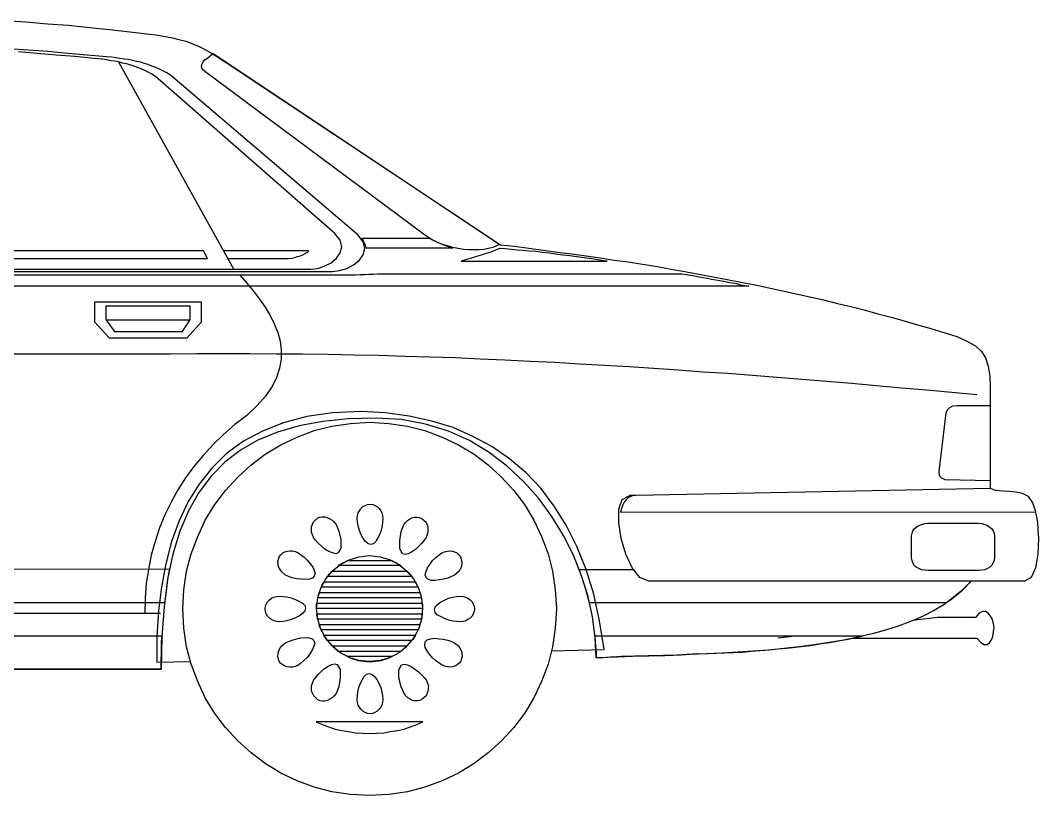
# Model space of a CAD drawing. Extents: x 81.2 to 102.2, y 189 to 198.5.
# Drawn here: x 88.223 to 90.055, y 189.036 to 190.432 of the extents above; entities that cross this region are included whole.
import ezdxf

# ---------------------------------------------------------------- set-up
doc = ezdxf.new("R2010")
doc.units = 0
doc.layers.get('0').update_dxf_attribs({"linetype": 'CONTINUOUS'})

msp = doc.modelspace()

# ---------------------------------------------------------------- linework, layer by layer
for p, q in [((88.194, 190.4316), (88.2324, 190.4289)), ((88.2324, 190.4289), (88.2715, 190.4254)), ((88.2715, 190.4254), (88.3092, 190.4227)), ((88.3092, 190.4227), (88.347, 190.4186)), ((88.347, 190.4186), (88.3833, 190.4152)), ((88.3833, 190.4152), (88.4197, 190.4111)), ((88.4197, 190.4111), (88.4554, 190.4069)), ((88.4554, 190.4069), (88.467, 190.4055)), ((88.467, 190.4055), (88.4773, 190.4035)), ((88.4773, 190.4035), (88.4869, 190.4021)), ((88.4869, 190.4021), (88.4965, 190.4001)), ((88.4965, 190.4001), (88.5048, 190.398)), ((88.5048, 190.398), (88.513, 190.396)), ((88.513, 190.396), (88.5205, 190.3939)), ((88.5205, 190.3939), (88.5288, 190.3912)), ((88.5288, 190.3912), (88.5356, 190.3884)), ((88.5356, 190.3884), (88.5432, 190.385)), ((88.5432, 190.385), (88.5507, 190.3815)), ((88.5507, 190.3815), (88.5583, 190.3774)), ((88.2365, 190.3781), (88.2015, 190.3802)), ((88.253, 190.3719), (88.2194, 190.3747)), ((88.2722, 190.3754), (88.2365, 190.3781)), ((88.2873, 190.3692), (88.253, 190.3719)), ((88.3079, 190.3719), (88.2722, 190.3754)), ((88.3209, 190.3665), (88.2873, 190.3692)), ((88.3429, 190.3692), (88.3079, 190.3719)), ((88.3552, 190.363), (88.3209, 190.3665)), ((88.3785, 190.3658), (88.3429, 190.3692)), ((88.3628, 190.3623), (88.3552, 190.363)), ((88.3868, 190.3651), (88.3785, 190.3658)), ((88.3943, 190.3644), (88.3868, 190.3651)), ((88.4018, 190.363), (88.3943, 190.3644)), ((88.4094, 190.3616), (88.4018, 190.363)), ((88.5555, 190.361), (88.5603, 190.3644)), ((88.5583, 190.3774), (88.5665, 190.3726)), ((88.5603, 190.3644), (88.5651, 190.3685)), ((88.5651, 190.3685), (88.5699, 190.3719)), ((88.5665, 190.3726), (88.5747, 190.3678)), ((88.5699, 190.3719), (89.0858, 190.0282)), ((88.5747, 190.3678), (88.5837, 190.3616)), ((88.3703, 190.3616), (88.3628, 190.3623)), ((88.3778, 190.3603), (88.3703, 190.3616)), ((88.3854, 190.3589), (88.3778, 190.3603)), ((88.3923, 190.3582), (88.3854, 190.3589)), ((88.3991, 190.3568), (88.3923, 190.3582)), ((88.4067, 190.3548), (88.3991, 190.3568)), ((88.3998, 190.3555), (88.607, 189.983)), ((88.4135, 190.3534), (88.4067, 190.3548)), ((88.417, 190.361), (88.4094, 190.3616)), ((88.4204, 190.3514), (88.4135, 190.3534)), ((88.4245, 190.3596), (88.417, 190.361)), ((88.4266, 190.3493), (88.4204, 190.3514)), ((88.4314, 190.3575), (88.4245, 190.3596)), ((88.4334, 190.3466), (88.4266, 190.3493)), ((88.4389, 190.3562), (88.4314, 190.3575)), ((88.4403, 190.3445), (88.4334, 190.3466)), ((88.4458, 190.3541), (88.4389, 190.3562)), ((88.4464, 190.3411), (88.4403, 190.3445)), ((88.4526, 190.352), (88.4458, 190.3541)), ((88.4595, 190.3493), (88.4526, 190.352)), ((88.4663, 190.3466), (88.4595, 190.3493)), ((88.4732, 190.3438), (88.4663, 190.3466)), ((88.5487, 190.3479), (88.5494, 190.352)), ((88.55, 190.3438), (88.5487, 190.3479)), ((88.5494, 190.352), (88.5514, 190.3568)), ((88.5514, 190.3568), (88.5555, 190.361)), ((88.5837, 190.3616), (88.5933, 190.3555)), ((88.5933, 190.3555), (89.0865, 190.0275)), ((88.4526, 190.3383), (88.4464, 190.3411)), ((88.4595, 190.3349), (88.4526, 190.3383)), ((88.4657, 190.3308), (88.4595, 190.3349)), ((88.7888, 190.0481), (88.4657, 190.3308)), ((88.4801, 190.3404), (88.4732, 190.3438)), ((88.4862, 190.3369), (88.4801, 190.3404)), ((88.4931, 190.3328), (88.4862, 190.3369)), ((88.8299, 190.0454), (88.4931, 190.3328)), ((88.5548, 190.3397), (88.55, 190.3438)), ((88.95, 190.0454), (88.5548, 190.3397)), ((88.7984, 190.0358), (88.7888, 190.0481)), ((88.8011, 190.0241), (88.7984, 190.0358)), ((88.8395, 190.033), (88.8299, 190.0454)), ((88.8375, 190.0392), (88.9582, 190.0392)), ((88.8395, 190.0351), (88.8375, 190.0392)), ((88.8416, 190.031), (88.8395, 190.0351)), ((88.8423, 190.0207), (88.8395, 190.033)), ((88.9569, 190.0406), (88.95, 190.0454)), ((88.9651, 190.0358), (88.9569, 190.0406)), ((88.9582, 190.0392), (88.9637, 190.0365)), ((88.9637, 190.0365), (88.9685, 190.0344)), ((88.9733, 190.0317), (88.9651, 190.0358)), ((88.9685, 190.0344), (88.974, 190.0317)), ((88.5521, 190.0166), (87.7563, 190.0166)), ((88.5597, 190.0029), (88.5521, 190.0166)), ((88.5885, 190.0166), (88.596, 190.0029)), ((88.7421, 190.0166), (88.5885, 190.0166)), ((88.7387, 190.0138), (88.7421, 190.0166)), ((88.7984, 190.0132), (88.8011, 190.0241)), ((88.8395, 190.0097), (88.8423, 190.0207)), ((88.8437, 190.0269), (88.8416, 190.031)), ((88.845, 190.0214), (88.8437, 190.0269)), ((89.0008, 190.0214), (88.845, 190.0214)), ((88.9822, 190.0282), (88.9733, 190.0317)), ((88.974, 190.0317), (88.9795, 190.0296)), ((88.9795, 190.0296), (88.9843, 190.0275)), ((88.9912, 190.0255), (88.9822, 190.0282)), ((88.9843, 190.0275), (88.9898, 190.0255)), ((88.9898, 190.0255), (88.9953, 190.0234)), ((89.0008, 190.0228), (88.9912, 190.0255)), ((88.9953, 190.0234), (89.0008, 190.0214)), ((89.0104, 190.0207), (89.0008, 190.0228)), ((89.02, 190.0193), (89.0104, 190.0207)), ((89.0296, 190.0186), (89.02, 190.0193)), ((89.0392, 190.0186), (89.0296, 190.0186)), ((89.0481, 190.0186), (89.0392, 190.0186)), ((89.057, 190.0193), (89.0481, 190.0186)), ((89.0653, 190.0207), (89.057, 190.0193)), ((89.0694, 190.0145), (89.0611, 190.0118)), ((89.0728, 190.0228), (89.0653, 190.0207)), ((89.0776, 190.018), (89.0694, 190.0145)), ((89.0797, 190.0255), (89.0728, 190.0228)), ((89.0858, 190.0207), (89.0776, 190.018)), ((89.0858, 190.0282), (89.0797, 190.0255)), ((89.0954, 190.02), (89.0858, 190.0207)), ((89.0865, 190.0275), (89.1119, 190.0248)), ((89.1057, 190.0193), (89.0954, 190.02)), ((89.1167, 190.018), (89.1057, 190.0193)), ((89.1119, 190.0248), (89.138, 190.0214)), ((89.1277, 190.0173), (89.1167, 190.018)), ((89.1387, 190.0159), (89.1277, 190.0173)), ((89.138, 190.0214), (89.1634, 190.018)), ((89.1503, 190.0152), (89.1387, 190.0159)), ((89.162, 190.0138), (89.1503, 190.0152)), ((89.1634, 190.018), (89.1894, 190.0145)), ((89.1894, 190.0145), (89.2148, 190.0111)), ((87.7556, 190.0029), (88.5597, 190.0029)), ((88.596, 190.0029), (88.7051, 190.0029)), ((88.7051, 190.0029), (88.7112, 190.0035)), ((88.7112, 190.0035), (88.7168, 190.0049)), ((88.7168, 190.0049), (88.7216, 190.0063)), ((88.7216, 190.0063), (88.727, 190.0077)), ((88.727, 190.0077), (88.7311, 190.0097)), ((88.7311, 190.0097), (88.7353, 190.0118)), ((88.7353, 190.0118), (88.7387, 190.0138)), ((88.7819, 189.9953), (88.7915, 190.0035)), ((88.7915, 190.0035), (88.7984, 190.0132)), ((88.8224, 189.9912), (88.8327, 190.0001)), ((88.8327, 190.0001), (88.8395, 190.0097)), ((89.0255, 190.0008), (89.0158, 189.9981)), ((89.0158, 189.9981), (89.2786, 189.9981)), ((89.0344, 190.0035), (89.0255, 190.0008)), ((89.0433, 190.0063), (89.0344, 190.0035)), ((89.0522, 190.009), (89.0433, 190.0063)), ((89.0611, 190.0118), (89.0522, 190.009)), ((89.1743, 190.0124), (89.162, 190.0138)), ((89.186, 190.0104), (89.1743, 190.0124)), ((89.199, 190.009), (89.186, 190.0104)), ((89.2114, 190.0077), (89.199, 190.009)), ((89.2244, 190.0056), (89.2114, 190.0077)), ((89.2148, 190.0111), (89.2409, 190.0077)), ((89.2374, 190.0042), (89.2244, 190.0056)), ((89.2512, 190.0022), (89.2374, 190.0042)), ((89.2409, 190.0077), (89.2663, 190.0042)), ((89.2649, 190.0001), (89.2512, 190.0022)), ((89.2786, 189.9981), (89.2649, 190.0001)), ((89.2663, 190.0042), (89.2916, 190.0001)), ((89.2916, 190.0001), (89.317, 189.9967)), ((89.317, 189.9967), (89.3424, 189.9926)), ((86.6834, 189.9795), (88.7847, 189.9795)), ((86.7273, 189.9836), (88.7456, 189.9836)), ((88.7456, 189.9836), (88.7572, 189.985)), ((88.7572, 189.985), (88.7696, 189.9891)), ((88.7696, 189.9891), (88.7819, 189.9953)), ((88.7847, 189.9795), (88.797, 189.9809)), ((88.797, 189.9809), (88.81, 189.985)), ((88.81, 189.985), (88.8224, 189.9912)), ((89.3424, 189.9926), (89.3685, 189.9884)), ((89.3685, 189.9884), (89.3938, 189.9836)), ((89.3938, 189.9836), (89.4186, 189.9795)), ((89.4186, 189.9795), (89.4439, 189.9747)), ((86.693, 189.9734), (88.8011, 189.9734)), ((88.618, 189.972), (88.6303, 189.9583)), ((88.8011, 189.9734), (88.8094, 189.9734)), ((88.8094, 189.9734), (88.8176, 189.9734)), ((88.8176, 189.9734), (88.8258, 189.9734)), ((88.8258, 189.9734), (88.8341, 189.974)), ((88.8341, 189.974), (88.8423, 189.974)), ((88.8423, 189.974), (88.8498, 189.9747)), ((88.8498, 189.9747), (88.8581, 189.9747)), ((88.8581, 189.9747), (88.8656, 189.9754)), ((88.8656, 189.9754), (89.4137, 189.9754)), ((89.4137, 189.9754), (89.4213, 189.974)), ((89.4213, 189.974), (89.4288, 189.9727)), ((89.4288, 189.9727), (89.4364, 189.9713)), ((89.4364, 189.9713), (89.4439, 189.9699)), ((89.4439, 189.9747), (89.4693, 189.9699)), ((89.4439, 189.9699), (89.4515, 189.9686)), ((89.4515, 189.9686), (89.459, 189.9672)), ((89.459, 189.9672), (89.4666, 189.9658)), ((89.4666, 189.9658), (89.4741, 189.9644)), ((89.4693, 189.9699), (89.4947, 189.9651)), ((89.4741, 189.9644), (89.481, 189.9631)), ((89.481, 189.9631), (89.4885, 189.9617)), ((89.4885, 189.9617), (89.4961, 189.9603)), ((89.4947, 189.9651), (89.5194, 189.9603)), ((89.4961, 189.9603), (89.5036, 189.9589)), ((89.5194, 189.9603), (89.5448, 189.9555)), ((89.5338, 189.9528), (85.9583, 189.9528)), ((88.6303, 189.9583), (88.642, 189.9438)), ((88.642, 189.9438), (88.653, 189.9295)), ((89.5036, 189.9589), (89.5112, 189.9576)), ((89.5112, 189.9576), (89.5187, 189.9555)), ((89.5187, 189.9555), (89.5262, 189.9542)), ((89.5262, 189.9542), (89.5338, 189.9528)), ((89.5448, 189.9555), (89.5695, 189.95)), ((89.5695, 189.95), (89.5942, 189.9445)), ((89.5942, 189.9445), (89.6189, 189.9391)), ((88.5487, 189.924), (88.3559, 189.924)), ((88.3559, 189.924), (88.3559, 189.889)), ((88.5487, 189.889), (88.5487, 189.924)), ((88.653, 189.9295), (88.6632, 189.915)), ((89.6189, 189.9391), (89.6436, 189.9336)), ((89.6436, 189.9336), (89.6683, 189.9281)), ((89.6683, 189.9281), (89.693, 189.9219)), ((88.3772, 189.8931), (88.3772, 189.9178)), ((88.3772, 189.9178), (88.5274, 189.9178)), ((88.5274, 189.9178), (88.5274, 189.8917)), ((88.6632, 189.915), (88.6722, 189.8999)), ((89.693, 189.9219), (89.717, 189.9164)), ((89.717, 189.9164), (89.741, 189.9102)), ((89.741, 189.9102), (89.7657, 189.9034)), ((88.3559, 189.889), (88.3827, 189.8602)), ((88.3772, 189.8917), (88.3923, 189.8711)), ((88.5274, 189.8917), (88.3772, 189.8917)), ((88.5144, 189.8711), (88.5274, 189.8917)), ((88.5226, 189.8602), (88.5487, 189.889)), ((88.6722, 189.8999), (88.6797, 189.8849)), ((89.7657, 189.9034), (89.7897, 189.8972)), ((89.7897, 189.8972), (89.813, 189.8903)), ((89.813, 189.8903), (89.837, 189.8835)), ((88.3923, 189.8711), (88.5144, 189.8711)), ((88.6797, 189.8849), (88.6859, 189.8698)), ((88.6859, 189.8698), (88.69, 189.854)), ((89.837, 189.8835), (89.8611, 189.8766)), ((89.8611, 189.8766), (89.8844, 189.8698)), ((89.8844, 189.8698), (89.9077, 189.8622)), ((88.3827, 189.8602), (88.5226, 189.8602)), ((88.69, 189.854), (88.6921, 189.8382)), ((89.9077, 189.8622), (89.9262, 189.854)), ((89.9262, 189.854), (89.9413, 189.8458)), ((88.5411, 189.8313), (88.4931, 189.8307)), ((88.5411, 189.8313), (88.4931, 189.8307)), ((88.5885, 189.8313), (88.5411, 189.8313)), ((88.5885, 189.8313), (88.5411, 189.8313)), ((88.6358, 189.8313), (88.5885, 189.8313)), ((88.6358, 189.8313), (88.5885, 189.8313)), ((88.6831, 189.8307), (88.6358, 189.8313)), ((88.6831, 189.8307), (88.6358, 189.8313)), ((88.6921, 189.8382), (88.6921, 189.8217)), ((89.9413, 189.8458), (89.9523, 189.8355)), ((89.9523, 189.8355), (89.9598, 189.8238)), ((88.4931, 189.8307), (86.6066, 189.8307)), ((88.4931, 189.8307), (86.6066, 189.8307)), ((88.7298, 189.8307), (88.6831, 189.8307)), ((88.7298, 189.8307), (88.6831, 189.8307)), ((88.6921, 189.8217), (88.6893, 189.8053)), ((88.7764, 189.83), (88.7298, 189.8307)), ((88.7764, 189.83), (88.7298, 189.8307)), ((88.8224, 189.8286), (88.7764, 189.83)), ((88.8224, 189.8286), (88.7764, 189.83)), ((88.8684, 189.8279), (88.8224, 189.8286)), ((88.8684, 189.8279), (88.8224, 189.8286)), ((88.9143, 189.8265), (88.8684, 189.8279)), ((88.9143, 189.8265), (88.8684, 189.8279)), ((88.9596, 189.8252), (88.9143, 189.8265)), ((88.9596, 189.8252), (88.9143, 189.8265)), ((89.0049, 189.8238), (88.9596, 189.8252)), ((89.0049, 189.8238), (88.9596, 189.8252)), ((89.0502, 189.8217), (89.0049, 189.8238)), ((89.0502, 189.8217), (89.0049, 189.8238)), ((89.0948, 189.8197), (89.0502, 189.8217)), ((89.0948, 189.8197), (89.0502, 189.8217)), ((89.14, 189.8176), (89.0948, 189.8197)), ((89.14, 189.8176), (89.0948, 189.8197)), ((89.1846, 189.8156), (89.14, 189.8176)), ((89.1846, 189.8156), (89.14, 189.8176)), ((89.2292, 189.8128), (89.1846, 189.8156)), ((89.2292, 189.8128), (89.1846, 189.8156)), ((89.2738, 189.8101), (89.2292, 189.8128)), ((89.2738, 189.8101), (89.2292, 189.8128)), ((89.9598, 189.8238), (89.9646, 189.8087)), ((88.6893, 189.8053), (88.6838, 189.7888)), ((89.3184, 189.808), (89.2738, 189.8101)), ((89.3184, 189.808), (89.2738, 189.8101)), ((89.3623, 189.8046), (89.3184, 189.808)), ((89.3623, 189.8046), (89.3184, 189.808)), ((89.4069, 189.8019), (89.3623, 189.8046)), ((89.4069, 189.8019), (89.3623, 189.8046)), ((89.4515, 189.7984), (89.4069, 189.8019)), ((89.4515, 189.7984), (89.4069, 189.8019)), ((89.4961, 189.7957), (89.4515, 189.7984)), ((89.4961, 189.7957), (89.4515, 189.7984)), ((89.54, 189.7923), (89.4961, 189.7957)), ((89.54, 189.7923), (89.4961, 189.7957)), ((89.9646, 189.8087), (89.9674, 189.7909)), ((88.6838, 189.7888), (88.6756, 189.7724)), ((89.5846, 189.7888), (89.54, 189.7923)), ((89.5846, 189.7888), (89.54, 189.7923)), ((89.6292, 189.7847), (89.5846, 189.7888)), ((89.6292, 189.7847), (89.5846, 189.7888)), ((89.6738, 189.7813), (89.6292, 189.7847)), ((89.6738, 189.7813), (89.6292, 189.7847)), ((89.7183, 189.7778), (89.6738, 189.7813)), ((89.7183, 189.7778), (89.6738, 189.7813)), ((89.7636, 189.7737), (89.7183, 189.7778)), ((89.7636, 189.7737), (89.7183, 189.7778)), ((89.9674, 189.7909), (89.9681, 189.7696)), ((88.6756, 189.7724), (88.6639, 189.7552)), ((89.8082, 189.7696), (89.7636, 189.7737)), ((89.8082, 189.7696), (89.7636, 189.7737)), ((89.8535, 189.7655), (89.8082, 189.7696)), ((89.8535, 189.7655), (89.8082, 189.7696)), ((89.8988, 189.7614), (89.8535, 189.7655)), ((89.8988, 189.7614), (89.8535, 189.7655)), ((89.944, 189.7573), (89.8988, 189.7614)), ((89.944, 189.7573), (89.8988, 189.7614)), ((89.9681, 189.7696), (89.9681, 189.5885)), ((88.6639, 189.7552), (88.6488, 189.738)), ((88.6488, 189.738), (88.6303, 189.7202)), ((88.7847, 189.725), (88.738, 189.7182)), ((88.8354, 189.7271), (88.7847, 189.725)), ((88.88, 189.725), (88.8354, 189.7271)), ((88.9226, 189.7188), (88.88, 189.725)), ((89.8768, 189.6242), (89.8885, 189.725)), ((89.8885, 189.725), (89.8912, 189.7305)), ((89.8912, 189.7305), (89.8953, 189.7346)), ((89.8953, 189.7346), (89.9008, 189.7374)), ((89.9008, 189.7374), (89.9077, 189.738)), ((89.9077, 189.738), (89.9681, 189.738)), ((89.9681, 189.738), (89.9681, 189.6022)), ((88.6084, 189.7038), (88.5885, 189.6859)), ((88.6303, 189.7202), (88.6084, 189.7038)), ((88.6962, 189.7072), (88.6584, 189.6921)), ((88.738, 189.7182), (88.6962, 189.7072)), ((88.7668, 189.7092), (88.7243, 189.7017)), ((88.8128, 189.714), (88.7668, 189.7092)), ((88.7833, 189.701), (88.8169, 189.7058)), ((88.8629, 189.7154), (88.8128, 189.714)), ((88.8169, 189.7058), (88.8512, 189.7079)), ((88.8512, 189.7079), (88.8855, 189.7058)), ((88.9088, 189.7127), (88.8629, 189.7154)), ((88.8855, 189.7058), (88.9191, 189.701)), ((88.952, 189.7044), (88.9088, 189.7127)), ((88.963, 189.7099), (88.9226, 189.7188)), ((88.9932, 189.6921), (88.952, 189.7044)), ((89.0015, 189.6983), (88.963, 189.7099)), ((88.5885, 189.6859), (88.5693, 189.6674)), ((88.6584, 189.6921), (88.6241, 189.6736)), ((88.6852, 189.69), (88.6502, 189.6756)), ((88.7243, 189.7017), (88.6852, 189.69)), ((88.7209, 189.6811), (88.7517, 189.6928)), ((88.7517, 189.6928), (88.7833, 189.701)), ((88.9191, 189.701), (88.9507, 189.6928)), ((88.9507, 189.6928), (88.9816, 189.6811)), ((89.0309, 189.6749), (88.9932, 189.6921)), ((89.0371, 189.6825), (89.0015, 189.6983)), ((88.5693, 189.6674), (88.5514, 189.6482)), ((88.6241, 189.6736), (88.5939, 189.6516)), ((88.6502, 189.6756), (88.6186, 189.6578)), ((88.6632, 189.6502), (88.6914, 189.6674)), ((88.6914, 189.6674), (88.7209, 189.6811)), ((88.9816, 189.6811), (89.0111, 189.6674)), ((89.0111, 189.6674), (89.0392, 189.6502)), ((89.0666, 189.6537), (89.0309, 189.6749)), ((89.0714, 189.664), (89.0371, 189.6825)), ((88.5514, 189.6482), (88.535, 189.6283)), ((88.5939, 189.6516), (88.5672, 189.6255)), ((88.6186, 189.6578), (88.5905, 189.6358)), ((88.6379, 189.631), (88.6632, 189.6502)), ((89.0392, 189.6502), (89.0646, 189.631)), ((89.0989, 189.629), (89.0666, 189.6537)), ((89.103, 189.642), (89.0714, 189.664)), ((88.5905, 189.6358), (88.5658, 189.6111)), ((88.6138, 189.6091), (88.6379, 189.631)), ((89.0646, 189.631), (89.0886, 189.6091)), ((89.1325, 189.6173), (89.103, 189.642)), ((88.535, 189.6283), (88.5199, 189.6077)), ((88.5672, 189.6255), (88.5446, 189.5967)), ((89.1284, 189.6015), (89.0989, 189.629)), ((89.1592, 189.5892), (89.1325, 189.6173)), ((89.8761, 189.6173), (89.8768, 189.6242)), ((89.8775, 189.6111), (89.8761, 189.6173)), ((88.5199, 189.6077), (88.5061, 189.5864)), ((88.5446, 189.5967), (88.5247, 189.5652)), ((88.5658, 189.6111), (88.5439, 189.5816)), ((88.5919, 189.5851), (88.6138, 189.6091)), ((89.0886, 189.6091), (89.1105, 189.5851)), ((89.1558, 189.5706), (89.1284, 189.6015)), ((89.8809, 189.607), (89.8775, 189.6111)), ((89.8871, 189.6043), (89.8809, 189.607)), ((89.9681, 189.6022), (89.8871, 189.6043)), ((88.5061, 189.5864), (88.4938, 189.5638)), ((88.5439, 189.5816), (88.5253, 189.5487)), ((88.5727, 189.5597), (88.5919, 189.5851)), ((89.1105, 189.5851), (89.1297, 189.5597)), ((89.1832, 189.5569), (89.1592, 189.5892)), ((89.306, 189.5686), (89.3184, 189.5755)), ((89.3191, 189.5762), (89.317, 189.572)), ((89.3184, 189.5755), (89.3184, 189.5755)), ((89.3184, 189.5755), (89.3184, 189.5748)), ((89.3308, 189.5762), (89.3191, 189.5762)), ((89.3246, 189.5755), (89.3198, 189.5734)), ((89.3308, 189.5762), (89.3246, 189.5755)), ((89.9681, 189.5885), (89.3308, 189.5762)), ((89.9784, 189.5851), (89.9681, 189.5885)), ((89.9907, 189.5837), (89.9784, 189.5851)), ((90.0024, 189.583), (89.9907, 189.5837)), ((90.0147, 189.5823), (90.0024, 189.583)), ((90.0264, 189.5796), (90.0147, 189.5823)), ((90.0367, 189.5741), (90.0264, 189.5796)), ((88.4938, 189.5638), (88.4828, 189.5412)), ((88.5247, 189.5652), (88.5082, 189.5302)), ((88.5555, 189.5316), (88.5727, 189.5597)), ((88.8354, 189.5528), (88.8389, 189.5563)), ((88.8389, 189.5563), (88.843, 189.5583)), ((88.843, 189.5583), (88.8471, 189.5597)), ((88.8471, 189.5597), (88.8519, 189.5604)), ((88.8519, 189.5604), (88.8567, 189.5597)), ((88.8567, 189.5597), (88.8608, 189.5583)), ((88.8608, 189.5583), (88.8649, 189.5563)), ((88.8649, 189.5563), (88.8684, 189.5528)), ((89.1297, 189.5597), (89.1469, 189.5316)), ((89.1791, 189.5384), (89.1558, 189.5706)), ((89.2052, 189.5226), (89.1832, 189.5569)), ((89.2999, 189.5515), (89.306, 189.5686)), ((89.3067, 189.559), (89.3047, 189.5528)), ((89.3095, 189.5638), (89.3067, 189.559)), ((89.3122, 189.5679), (89.3095, 189.5638)), ((89.3157, 189.5714), (89.3122, 189.5679)), ((89.3198, 189.5734), (89.3157, 189.5714)), ((89.317, 189.572), (89.317, 189.572)), ((90.0449, 189.5631), (90.0367, 189.5741)), ((90.0504, 189.5466), (90.0449, 189.5631)), ((88.4828, 189.5412), (88.4732, 189.5178)), ((88.5253, 189.5487), (88.5096, 189.5117)), ((88.8286, 189.5343), (88.8293, 189.5398)), ((88.8293, 189.5398), (88.8306, 189.5446)), ((88.8306, 189.5446), (88.8327, 189.5487)), ((88.8327, 189.5487), (88.8354, 189.5528)), ((88.8684, 189.5528), (88.8711, 189.5487)), ((88.8711, 189.5487), (88.8732, 189.5446)), ((88.8732, 189.5446), (88.8745, 189.5398)), ((88.8745, 189.5398), (88.8752, 189.5343)), ((89.2004, 189.5041), (89.1791, 189.5384)), ((89.2999, 189.5267), (89.2999, 189.5515)), ((89.3047, 189.5528), (89.3026, 189.546)), ((89.3026, 189.546), (90.0504, 189.5466)), ((90.0497, 189.546), (90.0497, 189.5466)), ((90.0511, 189.5398), (90.0497, 189.546)), ((90.0538, 189.5281), (90.0511, 189.5398)), ((88.5082, 189.5302), (88.4945, 189.4931)), ((88.5418, 189.502), (88.5555, 189.5316)), ((88.7469, 189.5199), (88.7504, 189.5288)), ((88.7469, 189.5103), (88.7469, 189.5199)), ((88.7504, 189.5288), (88.7572, 189.535)), ((88.7572, 189.535), (88.7613, 189.537)), ((88.7613, 189.537), (88.7661, 189.5377)), ((88.7661, 189.5377), (88.7709, 189.5377)), ((88.7709, 189.5377), (88.7751, 189.5364)), ((88.7751, 189.5364), (88.7799, 189.5343)), ((88.7799, 189.5343), (88.784, 189.5316)), ((88.784, 189.5316), (88.7874, 189.5281)), ((88.7874, 189.5281), (88.7908, 189.524)), ((88.7908, 189.524), (88.7956, 189.5117)), ((88.8293, 189.5281), (88.8286, 189.5343)), ((88.8306, 189.5213), (88.8293, 189.5281)), ((88.8327, 189.513), (88.8306, 189.5213)), ((88.8739, 189.5213), (88.8718, 189.513)), ((88.8745, 189.5281), (88.8739, 189.5213)), ((88.8752, 189.5343), (88.8745, 189.5281)), ((88.9081, 189.511), (88.913, 189.5233)), ((88.913, 189.5233), (88.9157, 189.5275)), ((88.9157, 189.5275), (88.9191, 189.5309)), ((88.9191, 189.5309), (88.9232, 189.5336)), ((88.9232, 189.5336), (88.9274, 189.5357)), ((88.9274, 189.5357), (88.9321, 189.537)), ((88.9321, 189.537), (88.937, 189.537)), ((88.937, 189.537), (88.9411, 189.5364)), ((88.9411, 189.5364), (88.9459, 189.5343)), ((88.9459, 189.5343), (88.9527, 189.5281)), ((88.9527, 189.5281), (88.9562, 189.5199)), ((88.9562, 189.5199), (88.9562, 189.5103)), ((89.1469, 189.5316), (89.1606, 189.502)), ((89.2244, 189.4842), (89.2052, 189.5226)), ((89.304, 189.4986), (89.2999, 189.5267)), ((89.835, 189.5192), (89.8398, 189.5219)), ((89.8398, 189.5219), (89.8446, 189.524)), ((89.8446, 189.524), (89.8501, 189.5254)), ((89.8501, 189.5254), (89.8555, 189.5261)), ((89.8555, 189.5261), (89.9468, 189.5261)), ((89.9468, 189.5261), (89.953, 189.5254)), ((89.953, 189.5254), (89.9585, 189.524)), ((89.9585, 189.524), (89.9633, 189.5219)), ((89.9633, 189.5219), (89.9674, 189.5192)), ((90.0545, 189.5151), (90.0538, 189.5281)), ((88.4732, 189.5178), (88.465, 189.4931)), ((88.5096, 189.5117), (88.4972, 189.4705)), ((88.5301, 189.4712), (88.5418, 189.502)), ((88.7504, 189.5007), (88.7469, 189.5103)), ((88.7956, 189.5117), (88.7997, 189.4966)), ((88.8361, 189.5055), (88.8327, 189.513)), ((88.8395, 189.4986), (88.8361, 189.5055)), ((88.8691, 189.5055), (88.8656, 189.4986)), ((88.8718, 189.513), (88.8691, 189.5055)), ((88.9054, 189.4952), (88.9081, 189.511)), ((88.9562, 189.5103), (88.9527, 189.5007)), ((89.1606, 189.502), (89.1723, 189.4712)), ((89.2182, 189.4684), (89.2004, 189.5041)), ((89.8267, 189.5034), (89.8274, 189.5082)), ((89.8267, 189.4636), (89.8267, 189.5034)), ((89.8274, 189.5082), (89.8288, 189.5124)), ((89.8288, 189.5124), (89.8315, 189.5158)), ((89.8315, 189.5158), (89.835, 189.5192)), ((89.9674, 189.5192), (89.9708, 189.5158)), ((89.9708, 189.5158), (89.9736, 189.5124)), ((89.9736, 189.5124), (89.9749, 189.5082)), ((89.9749, 189.5082), (89.9756, 189.5034)), ((89.9756, 189.5034), (89.9756, 189.4636)), ((90.0552, 189.5034), (90.0545, 189.5151)), ((90.0545, 189.5082), (90.0552, 189.4986)), ((90.0548, 189.5034), (90.0552, 189.5034)), ((88.465, 189.4931), (88.4581, 189.4684)), ((88.4945, 189.4931), (88.4842, 189.4533)), ((88.7538, 189.4959), (88.7504, 189.5007)), ((88.7586, 189.4904), (88.7538, 189.4959)), ((88.7648, 189.4849), (88.7586, 189.4904)), ((88.7709, 189.4794), (88.7648, 189.4849)), ((88.7997, 189.4966), (88.7997, 189.4815)), ((88.8437, 189.4931), (88.8395, 189.4986)), ((88.8485, 189.489), (88.8437, 189.4931)), ((88.8533, 189.4877), (88.8485, 189.489)), ((88.8581, 189.489), (88.8533, 189.4877)), ((88.8622, 189.4931), (88.8581, 189.489)), ((88.8656, 189.4986), (88.8622, 189.4931)), ((88.9054, 189.4801), (88.9054, 189.4952)), ((88.939, 189.4842), (88.9335, 189.4787)), ((88.9445, 189.4897), (88.939, 189.4842)), ((88.9493, 189.4959), (88.9445, 189.4897)), ((88.9527, 189.5007), (88.9493, 189.4959)), ((89.2409, 189.4431), (89.2244, 189.4842)), ((89.3122, 189.4705), (89.304, 189.4986)), ((90.0552, 189.4986), (90.0538, 189.4705)), ((88.4581, 189.4684), (88.4533, 189.4431)), ((88.4972, 189.4705), (88.4876, 189.4252)), ((88.5219, 189.4396), (88.5301, 189.4712)), ((88.6859, 189.4568), (88.6886, 189.4657)), ((88.6886, 189.4657), (88.6914, 189.4691)), ((88.6914, 189.4691), (88.6948, 189.4726)), ((88.6948, 189.4726), (88.6989, 189.4746)), ((88.6989, 189.4746), (88.7037, 189.476)), ((88.7037, 189.476), (88.7078, 189.4767)), ((88.7078, 189.4767), (88.7126, 189.4767)), ((88.7126, 189.4767), (88.7174, 189.4753)), ((88.7174, 189.4753), (88.7222, 189.4732)), ((88.7222, 189.4732), (88.727, 189.4698)), ((88.727, 189.4698), (88.7332, 189.465)), ((88.7332, 189.465), (88.7387, 189.4595)), ((88.7778, 189.4753), (88.7709, 189.4794)), ((88.7847, 189.4726), (88.7778, 189.4753)), ((88.7902, 189.4712), (88.7847, 189.4726)), ((88.7949, 189.4726), (88.7902, 189.4712)), ((88.7997, 189.4815), (88.7949, 189.4726)), ((88.8142, 189.4602), (88.832, 189.4657)), ((88.832, 189.4657), (88.8512, 189.4678)), ((88.8512, 189.4678), (88.8704, 189.4657)), ((88.8704, 189.4657), (88.8883, 189.4602)), ((88.9102, 189.4712), (88.9054, 189.4801)), ((88.915, 189.4698), (88.9102, 189.4712)), ((88.9205, 189.4712), (88.915, 189.4698)), ((88.9267, 189.4739), (88.9205, 189.4712)), ((88.9335, 189.4787), (88.9267, 189.4739)), ((88.9706, 189.4643), (88.9761, 189.4691)), ((88.9761, 189.4691), (88.9809, 189.4726)), ((88.9809, 189.4726), (88.9857, 189.4746)), ((88.9857, 189.4746), (88.9905, 189.476)), ((88.9905, 189.476), (88.9953, 189.4767)), ((88.9953, 189.4767), (89.0001, 189.476)), ((89.0001, 189.476), (89.0042, 189.4746)), ((89.0042, 189.4746), (89.0083, 189.4726)), ((89.0083, 189.4726), (89.0117, 189.4691)), ((89.0117, 189.4691), (89.0145, 189.4657)), ((89.0145, 189.4657), (89.0172, 189.4568)), ((89.1723, 189.4712), (89.1805, 189.4396)), ((89.2326, 189.4314), (89.2182, 189.4684)), ((89.3239, 189.4458), (89.3122, 189.4705)), ((90.0538, 189.4705), (90.0497, 189.4458)), ((88.4842, 189.4533), (88.4766, 189.4115)), ((88.6872, 189.4479), (88.6859, 189.4568)), ((88.6921, 189.4396), (88.6872, 189.4479)), ((88.7387, 189.4595), (88.7442, 189.4533)), ((88.7442, 189.4533), (88.749, 189.4472)), ((88.749, 189.4472), (88.7517, 189.441)), ((88.784, 189.4396), (88.7977, 189.4513)), ((88.7949, 189.4499), (88.7991, 189.4527)), ((88.9075, 189.4499), (88.7949, 189.4499)), ((88.7977, 189.4513), (88.8142, 189.4602)), ((88.7991, 189.4527), (88.8032, 189.4547)), ((88.8032, 189.4547), (88.8073, 189.4568)), ((88.8073, 189.4568), (88.8114, 189.4588)), ((88.8114, 189.4588), (88.891, 189.4588)), ((88.8883, 189.4602), (88.9047, 189.4513)), ((88.891, 189.4588), (88.8951, 189.4568)), ((88.8951, 189.4568), (88.8992, 189.4547)), ((88.8992, 189.4547), (88.9033, 189.4527)), ((88.9033, 189.4527), (88.9075, 189.4499)), ((88.9047, 189.4513), (88.9184, 189.4396)), ((88.9555, 189.4458), (88.9596, 189.452)), ((88.9596, 189.452), (88.9644, 189.4588)), ((88.9644, 189.4588), (88.9706, 189.4643)), ((89.0165, 189.4479), (89.0117, 189.439)), ((89.0172, 189.4568), (89.0165, 189.4479)), ((89.8274, 189.4588), (89.8267, 189.4636)), ((89.8288, 189.4547), (89.8274, 189.4588)), ((89.8315, 189.4506), (89.8288, 189.4547)), ((89.835, 189.4472), (89.8315, 189.4506)), ((89.8398, 189.4444), (89.835, 189.4472)), ((89.9674, 189.4472), (89.9633, 189.4444)), ((89.9708, 189.4506), (89.9674, 189.4472)), ((89.9736, 189.4547), (89.9708, 189.4506)), ((89.9749, 189.4588), (89.9736, 189.4547)), ((89.9756, 189.4636), (89.9749, 189.4588)), ((86.2244, 189.4431), (88.4911, 189.4438)), ((88.4533, 189.4431), (88.4492, 189.4177)), ((88.4883, 189.4293), (88.4862, 189.4142)), ((88.4911, 189.4438), (88.4883, 189.4293)), ((88.5171, 189.406), (88.5219, 189.4396)), ((88.6996, 189.4328), (88.6921, 189.4396)), ((88.7051, 189.43), (88.6996, 189.4328)), ((88.712, 189.428), (88.7051, 189.43)), ((88.7202, 189.4259), (88.712, 189.428)), ((88.7517, 189.4307), (88.7483, 189.4273)), ((88.7517, 189.441), (88.7531, 189.4355)), ((88.7531, 189.4355), (88.7517, 189.4307)), ((88.7723, 189.4259), (88.784, 189.4396)), ((88.7751, 189.43), (88.7771, 189.4328)), ((88.9274, 189.43), (88.7751, 189.43)), ((88.7771, 189.4328), (88.7792, 189.4348)), ((88.7792, 189.4348), (88.7812, 189.4376)), ((88.7812, 189.4376), (88.784, 189.4396)), ((88.784, 189.4396), (88.9184, 189.4396)), ((88.9184, 189.4396), (88.9212, 189.4376)), ((88.9184, 189.4396), (88.9301, 189.4259)), ((88.9212, 189.4376), (88.9232, 189.4348)), ((88.9232, 189.4348), (88.9253, 189.4328)), ((88.9253, 189.4328), (88.9274, 189.43)), ((88.9514, 189.4334), (88.9527, 189.439)), ((88.9527, 189.4287), (88.9514, 189.4334)), ((88.9527, 189.439), (88.9555, 189.4458)), ((88.9562, 189.4252), (88.9527, 189.4287)), ((88.9987, 189.43), (88.9918, 189.4273)), ((89.0042, 189.4328), (88.9987, 189.43)), ((89.0117, 189.439), (89.0042, 189.4328)), ((89.1805, 189.4396), (89.1853, 189.406)), ((89.234, 189.428), (89.2285, 189.4431)), ((89.2285, 189.4431), (89.3261, 189.4431)), ((89.2443, 189.3943), (89.2326, 189.4314)), ((89.2388, 189.4129), (89.234, 189.428)), ((89.2546, 189.3985), (89.2409, 189.4431)), ((89.3376, 189.4287), (89.3239, 189.4458)), ((89.3534, 189.4218), (89.3376, 189.4287)), ((89.8446, 189.4424), (89.8398, 189.4444)), ((89.8501, 189.4417), (89.8446, 189.4424)), ((89.8555, 189.441), (89.8501, 189.4417)), ((89.8501, 189.4417), (89.8501, 189.4417)), ((89.9468, 189.441), (89.8555, 189.441)), ((89.953, 189.4417), (89.9468, 189.441)), ((89.9585, 189.4424), (89.953, 189.4417)), ((89.9633, 189.4444), (89.9585, 189.4424)), ((90.0415, 189.4287), (90.0305, 189.4218)), ((90.0497, 189.4458), (90.0415, 189.4287)), ((88.4492, 189.4177), (88.4472, 189.3909)), ((88.4766, 189.4115), (88.4712, 189.3683)), ((88.4876, 189.4252), (88.4814, 189.3758)), ((88.4862, 189.4142), (88.4842, 189.3985)), ((88.7277, 189.4252), (88.7202, 189.4259)), ((88.736, 189.4245), (88.7277, 189.4252)), ((88.7428, 189.4252), (88.736, 189.4245)), ((88.7483, 189.4273), (88.7428, 189.4252)), ((88.7634, 189.4094), (88.7723, 189.4259)), ((88.7641, 189.4108), (88.7655, 189.4136)), ((88.9383, 189.4108), (88.7641, 189.4108)), ((88.7655, 189.4136), (88.7661, 189.4156)), ((88.7661, 189.4156), (88.7675, 189.4184)), ((88.7675, 189.4184), (88.7689, 189.4204)), ((88.7689, 189.4204), (88.9335, 189.4204)), ((88.9301, 189.4259), (88.939, 189.4094)), ((88.9335, 189.4204), (88.9349, 189.4184)), ((88.9349, 189.4184), (88.9363, 189.4156)), ((88.9363, 189.4156), (88.937, 189.4136)), ((88.937, 189.4136), (88.9383, 189.4108)), ((88.9617, 189.4232), (88.9562, 189.4252)), ((88.9685, 189.4232), (88.9617, 189.4232)), ((88.9761, 189.4239), (88.9685, 189.4232)), ((88.9843, 189.4252), (88.9761, 189.4239)), ((88.9918, 189.4273), (88.9843, 189.4252)), ((89.2429, 189.3978), (89.2388, 189.4129)), ((90.0305, 189.4218), (89.3534, 189.4218)), ((89.9228, 189.4101), (89.9152, 189.4026)), ((89.9303, 189.4184), (89.9166, 189.4046)), ((89.9303, 189.4184), (89.9228, 189.4101)), ((89.9331, 189.4218), (89.9303, 189.4184)), ((89.9334, 189.4218), (89.9303, 189.4184)), ((88.4842, 189.3985), (88.4821, 189.3827)), ((88.5151, 189.3717), (88.5171, 189.406)), ((88.6749, 189.3909), (88.679, 189.393)), ((88.679, 189.393), (88.6838, 189.3943)), ((88.6838, 189.3943), (88.6893, 189.395)), ((88.6893, 189.395), (88.6955, 189.3943)), ((88.6955, 189.3943), (88.7023, 189.3937)), ((88.7023, 189.3937), (88.7099, 189.3916)), ((88.7099, 189.3916), (88.7181, 189.3889)), ((88.7559, 189.3724), (88.7579, 189.3916)), ((88.7579, 189.3916), (88.7634, 189.4094)), ((88.7579, 189.3916), (88.7586, 189.3943)), ((88.9445, 189.3916), (88.7579, 189.3916)), ((88.7586, 189.3943), (88.7593, 189.3964)), ((88.7593, 189.3964), (88.76, 189.3992)), ((88.76, 189.3992), (88.7607, 189.4012)), ((88.7607, 189.4012), (88.9418, 189.4012)), ((88.939, 189.4094), (88.9445, 189.3916)), ((88.9418, 189.4012), (88.9425, 189.3992)), ((88.9425, 189.3992), (88.9431, 189.3964)), ((88.9431, 189.3964), (88.9438, 189.3943)), ((88.9438, 189.3943), (88.9445, 189.3916)), ((88.9445, 189.3916), (88.9466, 189.3724)), ((88.9932, 189.3909), (89.0008, 189.393)), ((89.0008, 189.393), (89.0076, 189.3943)), ((89.0076, 189.3943), (89.0138, 189.395)), ((89.0138, 189.395), (89.0193, 189.3943)), ((89.0193, 189.3943), (89.0241, 189.393)), ((89.0241, 189.393), (89.0282, 189.3909)), ((89.1853, 189.406), (89.1874, 189.3717)), ((89.2471, 189.3827), (89.2429, 189.3978)), ((89.2525, 189.3573), (89.2443, 189.3943)), ((89.2649, 189.3504), (89.2546, 189.3985)), ((89.9008, 189.3916), (89.8844, 189.3793)), ((89.907, 189.3957), (89.8981, 189.3889)), ((89.9166, 189.4046), (89.9008, 189.3916)), ((89.9152, 189.4026), (89.907, 189.3957)), ((88.4821, 189.3827), (86.2354, 189.3827)), ((88.4472, 189.3909), (88.4464, 189.3642)), ((88.4814, 189.3758), (88.4773, 189.3216)), ((88.6632, 189.3717), (88.6639, 189.3765)), ((88.6639, 189.3765), (88.6653, 189.3806)), ((88.6653, 189.3806), (88.6674, 189.3847)), ((88.6674, 189.3847), (88.6708, 189.3882)), ((88.6708, 189.3882), (88.6749, 189.3909)), ((88.7181, 189.3889), (88.725, 189.3854)), ((88.725, 189.3854), (88.7305, 189.382)), ((88.7305, 189.382), (88.7346, 189.3779)), ((88.7346, 189.3779), (88.736, 189.3731)), ((88.736, 189.3731), (88.7346, 189.3683)), ((88.7559, 189.3799), (88.7565, 189.382)), ((88.7559, 189.3772), (88.7559, 189.3799)), ((88.7559, 189.3752), (88.7559, 189.3772)), ((88.7559, 189.3724), (88.7559, 189.3752)), ((88.7565, 189.382), (88.9459, 189.382)), ((88.9459, 189.382), (88.9466, 189.3799)), ((88.9466, 189.3799), (88.9466, 189.3772)), ((88.9466, 189.3772), (88.9466, 189.3752)), ((88.9466, 189.3752), (88.9466, 189.3724)), ((88.9678, 189.3703), (88.9692, 189.3752)), ((88.9692, 189.3752), (88.9733, 189.3799)), ((88.9733, 189.3799), (88.9788, 189.3841)), ((88.9788, 189.3841), (88.9857, 189.3875)), ((88.9857, 189.3875), (88.9932, 189.3909)), ((89.0282, 189.3909), (89.0323, 189.3882)), ((89.0323, 189.3882), (89.0357, 189.3847)), ((89.0357, 189.3847), (89.0378, 189.3806)), ((89.0378, 189.3806), (89.0392, 189.3765)), ((89.0392, 189.3765), (89.0399, 189.3717)), ((89.8892, 189.3827), (89.2471, 189.3827)), ((89.8844, 189.3793), (89.8658, 189.3683)), ((89.8981, 189.3889), (89.8892, 189.3827)), ((86.2478, 189.3642), (88.4746, 189.3642)), ((88.4712, 189.3683), (88.4684, 189.323)), ((88.5171, 189.3374), (88.5151, 189.3717)), ((88.6639, 189.3669), (88.6632, 189.3717)), ((88.6653, 189.3628), (88.6639, 189.3669)), ((88.6674, 189.3587), (88.6653, 189.3628)), ((88.6708, 189.3553), (88.6674, 189.3587)), ((88.6749, 189.3525), (88.6708, 189.3553)), ((88.7181, 189.3559), (88.7099, 189.3525)), ((88.725, 189.3594), (88.7181, 189.3559)), ((88.7305, 189.3635), (88.725, 189.3594)), ((88.7346, 189.3683), (88.7305, 189.3635)), ((88.7559, 189.3724), (88.7559, 189.3724)), ((88.7559, 189.3724), (88.7559, 189.3724)), ((88.7559, 189.3724), (88.7559, 189.3724)), ((88.7559, 189.3724), (88.7559, 189.3724)), ((88.9466, 189.3724), (88.7559, 189.3724)), ((88.7579, 189.3532), (88.7559, 189.3724)), ((88.7565, 189.3601), (88.7565, 189.3628)), ((88.7565, 189.3628), (88.9459, 189.3628)), ((88.7572, 189.358), (88.7565, 189.3601)), ((88.7572, 189.3553), (88.7572, 189.358)), ((88.7579, 189.3532), (88.7572, 189.3553)), ((88.9466, 189.3724), (88.9445, 189.3532)), ((88.9452, 189.3553), (88.9445, 189.3532)), ((88.9459, 189.3601), (88.9452, 189.358)), ((88.9452, 189.358), (88.9452, 189.3553)), ((88.9459, 189.3628), (88.9459, 189.3601)), ((88.9692, 189.3655), (88.9678, 189.3703)), ((88.9726, 189.3614), (88.9692, 189.3655)), ((88.9788, 189.358), (88.9726, 189.3614)), ((88.9857, 189.3546), (88.9788, 189.358)), ((89.0323, 189.3553), (89.0282, 189.3525)), ((89.0357, 189.3587), (89.0323, 189.3553)), ((89.0378, 189.3628), (89.0357, 189.3587)), ((89.0392, 189.3669), (89.0378, 189.3628)), ((89.0399, 189.3717), (89.0392, 189.3669)), ((89.1874, 189.3717), (89.1853, 189.3374)), ((89.2573, 189.3203), (89.2525, 189.3573)), ((89.846, 189.358), (89.8247, 189.3491)), ((89.8727, 189.3566), (89.8289, 189.3508)), ((89.8658, 189.3683), (89.846, 189.358)), ((89.9413, 189.3566), (89.8727, 189.3566)), ((89.9482, 189.3642), (89.9413, 189.3566)), ((89.9543, 189.3669), (89.9482, 189.3642)), ((89.9598, 189.3669), (89.9543, 189.3669)), ((89.9646, 189.3642), (89.9598, 189.3669)), ((89.9688, 189.3587), (89.9646, 189.3642)), ((89.9722, 189.3525), (89.9688, 189.3587)), ((88.5219, 189.3038), (88.5171, 189.3374)), ((88.679, 189.3504), (88.6749, 189.3525)), ((88.6838, 189.3491), (88.679, 189.3504)), ((88.6893, 189.3484), (88.6838, 189.3491)), ((88.6955, 189.3491), (88.6893, 189.3484)), ((88.7023, 189.3504), (88.6955, 189.3491)), ((88.7099, 189.3525), (88.7023, 189.3504)), ((88.9445, 189.3532), (88.7579, 189.3532)), ((88.7634, 189.3354), (88.7579, 189.3532)), ((88.7613, 189.3408), (88.7607, 189.3436)), ((88.7607, 189.3436), (88.9418, 189.3436)), ((88.762, 189.3388), (88.7613, 189.3408)), ((88.7634, 189.336), (88.762, 189.3388)), ((88.9445, 189.3532), (88.939, 189.3354)), ((88.9404, 189.3388), (88.939, 189.336)), ((88.9411, 189.3408), (88.9404, 189.3388)), ((88.9418, 189.3436), (88.9411, 189.3408)), ((88.9932, 189.3518), (88.9857, 189.3546)), ((89.0008, 189.3497), (88.9932, 189.3518)), ((89.0083, 189.3491), (89.0008, 189.3497)), ((89.0145, 189.3484), (89.0083, 189.3491)), ((89.0193, 189.3491), (89.0145, 189.3484)), ((89.0241, 189.3504), (89.0193, 189.3491)), ((89.0282, 189.3525), (89.0241, 189.3504)), ((89.1853, 189.3374), (89.1805, 189.3038)), ((89.2731, 189.299), (89.2649, 189.3504)), ((89.8027, 189.3408), (89.7794, 189.3333)), ((89.8247, 189.3491), (89.8027, 189.3408)), ((89.9742, 189.345), (89.9722, 189.3525)), ((89.9749, 189.3381), (89.9742, 189.345)), ((89.9742, 189.3306), (89.9749, 189.3381)), ((88.4773, 189.323), (86.2409, 189.323)), ((88.4684, 189.323), (88.4684, 189.2757)), ((88.4773, 189.3216), (88.476, 189.2633)), ((88.4766, 189.3086), (88.4773, 189.323)), ((88.712, 189.3155), (88.7195, 189.3182)), ((88.7195, 189.3182), (88.7277, 189.3196)), ((88.7277, 189.3196), (88.7353, 189.3203)), ((88.7353, 189.3203), (88.7421, 189.3196)), ((88.7421, 189.3196), (88.7476, 189.3182)), ((88.7476, 189.3182), (88.751, 189.3148)), ((88.7641, 189.334), (88.7634, 189.336)), ((88.7723, 189.3189), (88.7634, 189.3354)), ((88.9383, 189.334), (88.7641, 189.334)), ((88.7703, 189.3216), (88.7689, 189.3244)), ((88.7689, 189.3244), (88.9335, 189.3244)), ((88.7723, 189.3196), (88.7703, 189.3216)), ((88.7737, 189.3168), (88.7723, 189.3196)), ((88.784, 189.3052), (88.7723, 189.3189)), ((88.9301, 189.3189), (88.9184, 189.3052)), ((88.9308, 189.3196), (88.9287, 189.3168)), ((88.939, 189.3354), (88.9301, 189.3189)), ((88.9321, 189.3216), (88.9308, 189.3196)), ((88.9335, 189.3244), (88.9321, 189.3216)), ((88.939, 189.336), (88.9383, 189.334)), ((88.9548, 189.3161), (88.961, 189.3182)), ((88.961, 189.3182), (88.9678, 189.3189)), ((88.9678, 189.3189), (88.9761, 189.3182)), ((88.9761, 189.3182), (88.9836, 189.3175)), ((89.2566, 189.323), (89.2573, 189.3134)), ((89.7382, 189.323), (89.2566, 189.323)), ((89.2587, 189.2839), (89.2573, 189.3203)), ((89.6171, 189.323), (89.5859, 189.3189)), ((89.73, 189.3209), (89.7046, 189.3155)), ((89.7094, 189.3168), (89.7238, 189.3196)), ((89.7203, 189.3189), (89.944, 189.3189)), ((89.7238, 189.3196), (89.7382, 189.323)), ((89.7554, 189.3271), (89.73, 189.3209)), ((89.7794, 189.3333), (89.7554, 189.3271)), ((89.944, 189.3189), (89.9509, 189.3113)), ((89.9701, 189.3161), (89.9729, 189.3223)), ((89.9729, 189.3223), (89.9742, 189.3306)), ((88.4766, 189.2935), (88.4766, 189.3086)), ((88.5301, 189.2722), (88.5219, 189.3038)), ((88.6872, 189.2956), (88.6921, 189.3045)), ((88.6921, 189.3045), (88.6996, 189.3107)), ((88.6996, 189.3107), (88.7051, 189.3134)), ((88.7051, 189.3134), (88.712, 189.3155)), ((88.751, 189.3045), (88.7476, 189.2976)), ((88.751, 189.3148), (88.7524, 189.31)), ((88.7524, 189.31), (88.751, 189.3045)), ((88.7751, 189.3148), (88.7737, 189.3168)), ((88.9274, 189.3148), (88.7751, 189.3148)), ((88.7867, 189.3024), (88.784, 189.3052)), ((88.784, 189.3052), (88.9184, 189.3052)), ((88.7977, 189.2935), (88.784, 189.3052)), ((88.7895, 189.2997), (88.7867, 189.3024)), ((88.9184, 189.3052), (88.9047, 189.2935)), ((88.9157, 189.3024), (88.913, 189.2997)), ((88.9184, 189.3052), (88.9157, 189.3024)), ((88.9287, 189.3168), (88.9274, 189.3148)), ((88.9507, 189.3079), (88.9514, 189.3127)), ((88.9514, 189.3024), (88.9507, 189.3079)), ((88.9514, 189.3127), (88.9548, 189.3161)), ((88.9548, 189.2962), (88.9514, 189.3024)), ((88.9836, 189.3175), (88.9918, 189.3155)), ((88.9918, 189.3155), (88.9987, 189.3134)), ((88.9987, 189.3134), (89.0042, 189.3107)), ((89.0042, 189.3107), (89.0117, 189.3045)), ((89.0117, 189.3045), (89.0165, 189.2956)), ((89.1805, 189.3038), (89.1723, 189.2722)), ((89.2573, 189.3134), (89.258, 189.3038)), ((89.258, 189.3038), (89.2587, 189.2935)), ((89.5969, 189.3004), (89.5688, 189.2976)), ((89.5859, 189.2997), (89.6017, 189.301)), ((89.6244, 189.3038), (89.5969, 189.3004)), ((89.6017, 189.301), (89.6175, 189.3031)), ((89.6175, 189.3031), (89.6333, 189.3045)), ((89.6511, 189.3072), (89.6244, 189.3038)), ((89.6333, 189.3045), (89.6484, 189.3066)), ((89.6484, 189.3066), (89.6642, 189.3093)), ((89.6785, 189.3113), (89.6511, 189.3072)), ((89.6642, 189.3093), (89.6792, 189.3113)), ((89.7046, 189.3155), (89.6785, 189.3113)), ((89.6792, 189.3113), (89.6943, 189.3141)), ((89.6943, 189.3141), (89.7094, 189.3168)), ((89.9509, 189.3113), (89.9571, 189.3079)), ((89.9571, 189.3079), (89.9626, 189.3079)), ((89.9626, 189.3079), (89.9667, 189.3107)), ((89.9667, 189.3107), (89.9701, 189.3161)), ((88.476, 189.2784), (88.4766, 189.2935)), ((88.6859, 189.286), (88.6872, 189.2956)), ((88.6886, 189.277), (88.6859, 189.286)), ((88.7387, 189.2846), (88.7325, 189.2784)), ((88.7435, 189.2908), (88.7387, 189.2846)), ((88.7476, 189.2976), (88.7435, 189.2908)), ((88.7922, 189.2976), (88.7895, 189.2997)), ((88.7949, 189.2949), (88.7922, 189.2976)), ((88.9075, 189.2949), (88.7949, 189.2949)), ((88.8142, 189.2846), (88.7977, 189.2935)), ((88.8114, 189.286), (88.8162, 189.2839)), ((88.891, 189.286), (88.8114, 189.286)), ((88.832, 189.2791), (88.8142, 189.2846)), ((88.8162, 189.2839), (88.821, 189.2818)), ((88.821, 189.2818), (88.8258, 189.2805)), ((88.8883, 189.2846), (88.8704, 189.2791)), ((88.8766, 189.2805), (88.8814, 189.2818)), ((88.8814, 189.2818), (88.8862, 189.2839)), ((88.8862, 189.2839), (88.891, 189.286)), ((88.9047, 189.2935), (88.8883, 189.2846)), ((88.9102, 189.2976), (88.9075, 189.2949)), ((88.913, 189.2997), (88.9102, 189.2976)), ((88.9589, 189.2901), (88.9548, 189.2962)), ((88.9644, 189.2839), (88.9589, 189.2901)), ((88.9699, 189.2791), (88.9644, 189.2839)), ((89.0179, 189.2867), (89.0152, 189.2777)), ((89.0165, 189.2956), (89.0179, 189.2867)), ((89.1785, 189.2962), (89.2731, 189.299)), ((89.2587, 189.2935), (89.2587, 189.2839)), ((89.2807, 189.2846), (89.2587, 189.2839)), ((89.2587, 189.2839), (89.2711, 189.2846)), ((89.2711, 189.2846), (89.2841, 189.2853)), ((89.304, 189.286), (89.2807, 189.2846)), ((89.2841, 189.2853), (89.2971, 189.2853)), ((89.2971, 189.2853), (89.3109, 189.286)), ((89.328, 189.2867), (89.304, 189.286)), ((89.3109, 189.286), (89.3246, 189.2867)), ((89.3246, 189.2867), (89.339, 189.2873)), ((89.3527, 189.2873), (89.328, 189.2867)), ((89.339, 189.2873), (89.3534, 189.2873)), ((89.3788, 189.288), (89.3527, 189.2873)), ((89.3534, 189.2873), (89.3678, 189.288)), ((89.3678, 189.288), (89.3822, 189.288)), ((89.4048, 189.2887), (89.3788, 189.288)), ((89.3822, 189.288), (89.3973, 189.2887)), ((89.3973, 189.2887), (89.4124, 189.2894)), ((89.4316, 189.2901), (89.4048, 189.2887)), ((89.4124, 189.2894), (89.4282, 189.2901)), ((89.4282, 189.2901), (89.4433, 189.2908)), ((89.4583, 189.2908), (89.4316, 189.2901)), ((89.4433, 189.2908), (89.459, 189.2915)), ((89.4858, 189.2921), (89.4583, 189.2908)), ((89.459, 189.2915), (89.4748, 189.2921)), ((89.4748, 189.2921), (89.4906, 189.2928)), ((89.5139, 189.2942), (89.4858, 189.2921)), ((89.4906, 189.2928), (89.5064, 189.2935)), ((89.5064, 189.2935), (89.5221, 189.2942)), ((89.5413, 189.2956), (89.5139, 189.2942)), ((89.5221, 189.2942), (89.5379, 189.2956)), ((89.5379, 189.2956), (89.5537, 189.2969)), ((89.5688, 189.2976), (89.5413, 189.2956)), ((89.5537, 189.2969), (89.5702, 189.2983)), ((89.5702, 189.2983), (89.5859, 189.2997)), ((88.476, 189.2633), (86.2423, 189.2633)), ((86.2423, 189.2633), (88.476, 189.2633)), ((88.4684, 189.2757), (88.5288, 189.2774)), ((88.476, 189.2633), (88.476, 189.2784)), ((88.5418, 189.2414), (88.5301, 189.2722)), ((88.6914, 189.2736), (88.6886, 189.277)), ((88.6948, 189.2709), (88.6914, 189.2736)), ((88.6989, 189.2688), (88.6948, 189.2709)), ((88.703, 189.2674), (88.6989, 189.2688)), ((88.7078, 189.2668), (88.703, 189.2674)), ((88.7126, 189.2668), (88.7078, 189.2668)), ((88.7174, 189.2681), (88.7126, 189.2668)), ((88.7222, 189.2702), (88.7174, 189.2681)), ((88.727, 189.2736), (88.7222, 189.2702)), ((88.7325, 189.2784), (88.727, 189.2736)), ((88.7641, 189.2592), (88.7703, 189.2647)), ((88.7703, 189.2647), (88.7764, 189.2688)), ((88.7764, 189.2688), (88.7826, 189.2716)), ((88.7826, 189.2716), (88.7881, 189.2729)), ((88.7881, 189.2729), (88.7929, 189.2716)), ((88.7929, 189.2716), (88.7984, 189.2626)), ((88.8258, 189.2805), (88.8306, 189.2791)), ((88.8306, 189.2791), (88.8354, 189.2784)), ((88.8512, 189.277), (88.832, 189.2791)), ((88.8354, 189.2784), (88.8409, 189.2777)), ((88.8409, 189.2777), (88.8457, 189.277)), ((88.8457, 189.277), (88.8512, 189.277)), ((88.8704, 189.2791), (88.8512, 189.277)), ((88.8512, 189.277), (88.8567, 189.277)), ((88.8567, 189.277), (88.8615, 189.2777)), ((88.8615, 189.2777), (88.867, 189.2784)), ((88.867, 189.2784), (88.8718, 189.2791)), ((88.8718, 189.2791), (88.8766, 189.2805)), ((88.904, 189.2619), (88.9088, 189.2709)), ((88.9088, 189.2709), (88.9136, 189.2722)), ((88.9136, 189.2722), (88.9191, 189.2709)), ((88.9191, 189.2709), (88.926, 189.2681)), ((88.926, 189.2681), (88.9321, 189.264)), ((88.9321, 189.264), (88.939, 189.2585)), ((88.9761, 189.2743), (88.9699, 189.2791)), ((88.9809, 189.2709), (88.9761, 189.2743)), ((88.9857, 189.2688), (88.9809, 189.2709)), ((88.9905, 189.2674), (88.9857, 189.2688)), ((88.9953, 189.2668), (88.9905, 189.2674)), ((89.0001, 189.2674), (88.9953, 189.2668)), ((89.0049, 189.2688), (89.0001, 189.2674)), ((89.009, 189.2709), (89.0049, 189.2688)), ((89.0124, 189.2743), (89.009, 189.2709)), ((89.0152, 189.2777), (89.0124, 189.2743)), ((89.1723, 189.2722), (89.1606, 189.2414)), ((88.7504, 189.2427), (88.7538, 189.2475)), ((88.7538, 189.2475), (88.7586, 189.2537)), ((88.7586, 189.2537), (88.7641, 189.2592)), ((88.7984, 189.2475), (88.7956, 189.2318)), ((88.7984, 189.2626), (88.7984, 189.2475)), ((88.8347, 189.2379), (88.8382, 189.2448)), ((88.8382, 189.2448), (88.8416, 189.2503)), ((88.8416, 189.2503), (88.8457, 189.2544)), ((88.8457, 189.2544), (88.8505, 189.2558)), ((88.8505, 189.2558), (88.8553, 189.2544)), ((88.8553, 189.2544), (88.8601, 189.2503)), ((88.8601, 189.2503), (88.8642, 189.2448)), ((88.8642, 189.2448), (88.8677, 189.2379)), ((88.904, 189.2475), (88.904, 189.2619)), ((88.9081, 189.2318), (88.904, 189.2475)), ((88.939, 189.2585), (88.9445, 189.253)), ((88.9445, 189.253), (88.95, 189.2475)), ((88.95, 189.2475), (88.9534, 189.2427)), ((88.5555, 189.2119), (88.5418, 189.2414)), ((88.7469, 189.2331), (88.7504, 189.2427)), ((88.7469, 189.2235), (88.7469, 189.2331)), ((88.7956, 189.2318), (88.7908, 189.2194)), ((88.8299, 189.2222), (88.832, 189.2304)), ((88.832, 189.2304), (88.8347, 189.2379)), ((88.8677, 189.2379), (88.8711, 189.2304)), ((88.8711, 189.2304), (88.8732, 189.2222)), ((88.9136, 189.2194), (88.9081, 189.2318)), ((88.9534, 189.2427), (88.9569, 189.2331)), ((88.9569, 189.2331), (88.9562, 189.2235)), ((89.1606, 189.2414), (89.1469, 189.2119)), ((88.5727, 189.1837), (88.5555, 189.2119)), ((88.751, 189.2153), (88.7469, 189.2235)), ((88.7579, 189.2084), (88.751, 189.2153)), ((88.762, 189.2064), (88.7579, 189.2084)), ((88.7799, 189.2091), (88.7757, 189.2071)), ((88.784, 189.2119), (88.7799, 189.2091)), ((88.7874, 189.2153), (88.784, 189.2119)), ((88.7908, 189.2194), (88.7874, 189.2153)), ((88.8286, 189.2091), (88.8293, 189.2153)), ((88.8293, 189.2036), (88.8286, 189.2091)), ((88.8293, 189.2153), (88.8299, 189.2222)), ((88.8732, 189.2222), (88.8745, 189.2153)), ((88.8745, 189.2153), (88.8752, 189.2091)), ((88.8752, 189.2091), (88.8745, 189.2036)), ((88.9164, 189.2153), (88.9136, 189.2194)), ((88.9198, 189.2119), (88.9164, 189.2153)), ((88.9239, 189.2091), (88.9198, 189.2119)), ((88.928, 189.2071), (88.9239, 189.2091)), ((88.9459, 189.2091), (88.9418, 189.2071)), ((88.9527, 189.2153), (88.9459, 189.2091)), ((88.9562, 189.2235), (88.9527, 189.2153)), ((89.1469, 189.2119), (89.1297, 189.1837)), ((88.7668, 189.2057), (88.762, 189.2064)), ((88.7709, 189.2057), (88.7668, 189.2057)), ((88.7757, 189.2071), (88.7709, 189.2057)), ((88.8306, 189.1988), (88.8293, 189.2036)), ((88.8327, 189.1947), (88.8306, 189.1988)), ((88.8354, 189.1913), (88.8327, 189.1947)), ((88.8389, 189.1879), (88.8354, 189.1913)), ((88.8684, 189.1913), (88.8649, 189.1879)), ((88.8711, 189.1947), (88.8684, 189.1913)), ((88.8732, 189.1988), (88.8711, 189.1947)), ((88.8745, 189.2036), (88.8732, 189.1988)), ((88.9321, 189.2064), (88.928, 189.2071)), ((88.937, 189.2064), (88.9321, 189.2064)), ((88.9418, 189.2071), (88.937, 189.2064)), ((88.5919, 189.1584), (88.5727, 189.1837)), ((88.843, 189.1851), (88.8389, 189.1879)), ((88.8471, 189.1837), (88.843, 189.1851)), ((88.8519, 189.1831), (88.8471, 189.1837)), ((88.8567, 189.1837), (88.8519, 189.1831)), ((88.8608, 189.1851), (88.8567, 189.1837)), ((88.8649, 189.1879), (88.8608, 189.1851)), ((89.1297, 189.1837), (89.1105, 189.1584)), ((88.6138, 189.1344), (88.5919, 189.1584)), ((88.7552, 189.1686), (88.7661, 189.1638)), ((88.9472, 189.1686), (88.7552, 189.1686)), ((88.7661, 189.1638), (88.7778, 189.1597)), ((88.7778, 189.1597), (88.7895, 189.1556)), ((88.7895, 189.1556), (88.8011, 189.1529)), ((88.9013, 189.1529), (88.913, 189.1556)), ((88.913, 189.1556), (88.9246, 189.1597)), ((88.9246, 189.1597), (88.9363, 189.1638)), ((88.9363, 189.1638), (88.9472, 189.1686)), ((89.1105, 189.1584), (89.0886, 189.1344)), ((88.8011, 189.1529), (88.8135, 189.1508)), ((88.8135, 189.1508), (88.8258, 189.1487)), ((88.8258, 189.1487), (88.8382, 189.1481)), ((88.8382, 189.1481), (88.8512, 189.1474)), ((88.8512, 189.1474), (88.8642, 189.1481)), ((88.8642, 189.1481), (88.8766, 189.1487)), ((88.8766, 189.1487), (88.889, 189.1508)), ((88.889, 189.1508), (88.9013, 189.1529)), ((88.6379, 189.1124), (88.6138, 189.1344)), ((89.0886, 189.1344), (89.0646, 189.1124)), ((88.6632, 189.0932), (88.6379, 189.1124)), ((89.0646, 189.1124), (89.0392, 189.0932)), ((88.6914, 189.0761), (88.6632, 189.0932)), ((89.0392, 189.0932), (89.0111, 189.0761)), ((88.7209, 189.0624), (88.6914, 189.0761)), ((88.7517, 189.0507), (88.7209, 189.0624)), ((88.9816, 189.0624), (88.9507, 189.0507)), ((89.0111, 189.0761), (88.9816, 189.0624)), ((88.7833, 189.0425), (88.7517, 189.0507)), ((88.9507, 189.0507), (88.9191, 189.0425)), ((88.8169, 189.0376), (88.7833, 189.0425)), ((88.8512, 189.0356), (88.8169, 189.0376)), ((88.8855, 189.0376), (88.8512, 189.0356)), ((88.9191, 189.0425), (88.8855, 189.0376))]:
    msp.add_line(p, q)

doc.saveas('drawing.dxf')
